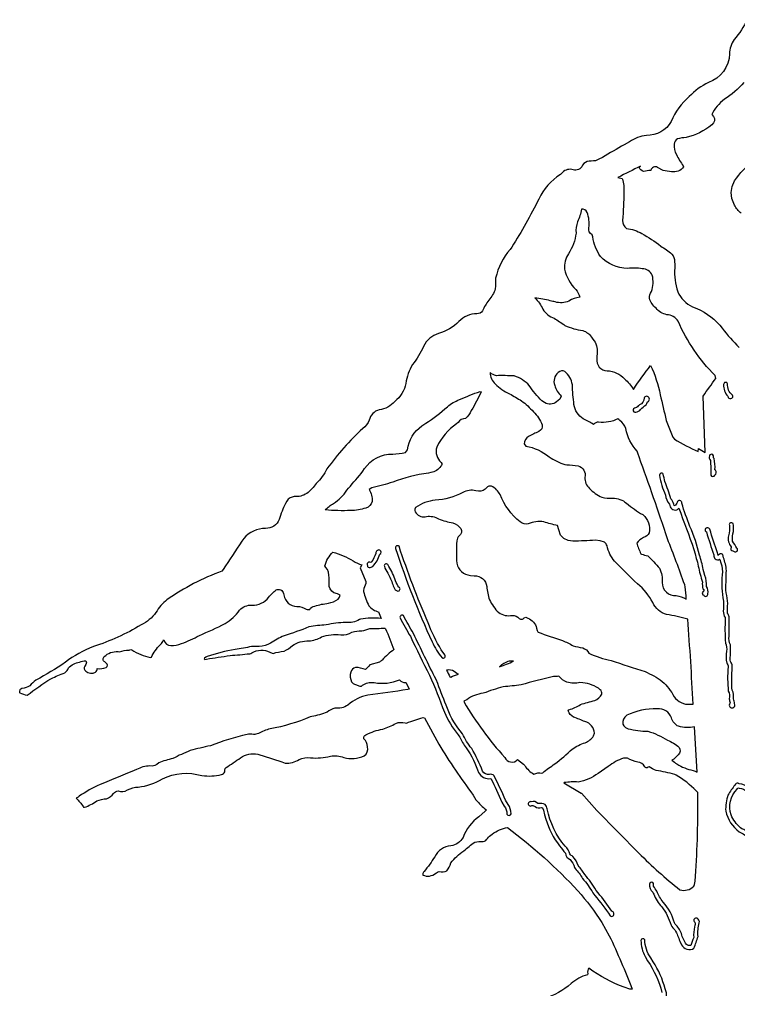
# Model space of a CAD drawing. Extents: x 0.5 to 28.5, y 0.6 to 43.4.
# Drawn here: x 0.5 to 8.19, y 32.66 to 43.03 of the extents above; entities that cross this region are included whole.
import ezdxf

# ---------------------------------------------------------------- set-up
doc = ezdxf.new("R2010")
doc.units = 0
doc.linetypes.add('0', pattern=[0])
doc.layers.add('1', color=7, linetype='0')

msp = doc.modelspace()

# ---------------------------------------------------------------- linework, layer by layer
at = {"layer": '1'}
for points in [[(8.279968, 43.030102, -0.06781), (8.140366, 42.814915, 0.150897), (8.0914, 42.661694, -0.309518), (7.865255, 42.356167, 0.084086), (7.660797, 42.206165, 0.1146), (7.46731, 41.93906, -0.277157), (7.203529, 41.790173, 0.127029), (7.020355, 41.721378), (6.965723, 41.689846, 0.011982), (6.731256, 41.553429), (6.694708, 41.534687), (6.657104, 41.518169, -0.002504), (6.568741, 41.511585, 0.195211), (6.509842, 41.453144, -0.358381), (6.405065, 41.426048, 0.273365), (6.293442, 41.382824), (6.282016, 41.373466, 0.138596), (6.051834, 41.109753, -0.024579), (5.762085, 40.595188), (5.744597, 40.570568, 0.118513), (5.589233, 40.264591, -0.00891), (5.586014, 40.148617, -0.113619), (5.514954, 40.027851, 0.053536), (5.449968, 39.914185, -0.265721), (5.389862, 39.882626, 0.205601), (5.197189, 39.799877, -0.12861), (4.979218, 39.670918, 0.220111), (4.818909, 39.533947, -0.053154), (4.701111, 39.339214, 0.10471), (4.628906, 39.137074, -0.180207), (4.511963, 38.945034, -0.175113), (4.344528, 38.854267, 0.299486), (4.237792, 38.743488, -0.153041), (4.167511, 38.656712, 0.049212), (3.785828, 38.222607, -0.080086), (3.671402, 38.068478, -0.061838), (3.569489, 37.959911, -0.150803), (3.435608, 37.927235, 0.244592), (3.357437, 37.879826), (3.340286, 37.85413, 0.031546), (3.274367, 37.683254, -0.331129), (3.129216, 37.587612), (3.096, 37.584427, 0.237836), (2.875854, 37.449944, 0.002677), (2.675872, 37.147366), (2.662521, 37.131428, 0.061609), (2.074573, 36.824986, 0.089762), (1.955902, 36.687649, -0.122907), (1.797913, 36.555004, -0.056793), (1.287262, 36.323051, 0.068992), (0.98735, 36.15514, -0.027443), (0.672958, 35.964855, 0.061224), (0.606552, 35.904636, -0.128424), (0.523148, 35.874722, 0.392494), (0.496613, 35.833141), (0.501205, 35.827915, 0.046225), (0.578613, 35.802242, -0.028726), (0.833847, 35.979351, -0.027816), (0.981123, 36.043941, 0.16979), (1.020493, 36.094997, -0.155858), (1.138749, 36.157124, -0.082556), (1.205781, 36.17062, -0.344765), (1.206116, 36.132099), (1.195101, 36.112141, 0.435729), (1.204819, 36.061161, 0.330982), (1.310818, 36.050617, 0.189399), (1.327805, 36.087399, 0.089951), (1.424527, 36.098286, 0.572679), (1.4245, 36.147327), (1.409911, 36.159653, -0.556661), (1.403961, 36.215855, -0.201624), (1.55127, 36.271442), (1.565857, 36.26701, -0.08874), (1.668393, 36.285118, 0.074254), (1.688278, 36.292431), (1.698547, 36.289845, 0.101265), (1.8974, 36.206905), (1.909866, 36.211575), (1.914993, 36.227398, -0.06161), (2.016393, 36.358013, 0.037348), (2.040664, 36.394978, 0.361758), (2.116776, 36.333431, 0.126615), (2.228646, 36.35524, 0.044418), (2.420578, 36.443546, 0.02379), (2.695419, 36.568913, 0.102728), (2.851257, 36.713741, -0.217303), (2.984619, 36.766949, 0.250647), (3.161316, 36.849697, -0.056677), (3.24263, 36.930073, -0.4962), (3.319199, 36.889622), (3.324204, 36.875065, 0.370991), (3.464951, 36.753101, -0.127845), (3.56308, 36.723286, 0.095033), (3.601457, 36.718235, -0.279631), (3.656845, 36.756092, -0.054733), (3.800809, 36.786282, 0.105989), (3.903931, 36.831577), (3.91835, 36.850018), (3.926895, 36.872639), (3.897552, 36.886349), (3.860565, 36.898724, -0.297149), (3.807953, 36.995899, 0.049759), (3.801849, 37.118969), (3.791031, 37.145924), (3.772064, 37.169254), (3.761414, 37.185535, -0.13116), (3.849503, 37.333492, -0.070613), (4.064728, 37.239147, 0.021983), (4.159119, 37.196285), (4.140015, 37.165676), (4.201294, 37.018391), (4.202408, 36.998699, 0.067162), (4.175125, 36.923931), (4.176085, 36.912128, 0.038557), (4.233521, 36.758907, 0.150534), (4.336609, 36.693562), (4.365845, 36.623341, 0.06353), (4.143951, 36.617466), (4.132446, 36.612934, -0.184499), (3.986969, 36.581509, 0.053674), (3.776871, 36.554546, 0.035481), (3.59285, 36.533512, -0.020152), (3.326341, 36.438362, 0.057352), (3.181749, 36.359016, -0.110433), (3.059967, 36.32478), (2.991165, 36.32568), (2.978409, 36.32468, -0.033808), (2.802612, 36.291821, 0.0366), (2.502584, 36.21769), (2.488741, 36.210041), (2.475647, 36.201168), (2.471664, 36.191708), (2.478989, 36.185635), (2.496125, 36.190037, 0.006331), (2.74925, 36.228725, 0.010522), (2.959335, 36.246815), (2.970657, 36.250576), (2.981705, 36.255062, -0.277753), (3.173688, 36.261883, 0.013823), (3.208908, 36.250538, -0.03054), (3.327072, 36.276028, 0.10512), (3.4151, 36.333752, -0.160587), (3.593307, 36.384113, 0.10984), (3.728058, 36.426556, -0.12627), (3.932892, 36.448788, 0.176833), (4.052902, 36.476414, -0.07817), (4.156845, 36.492085, 0.078361), (4.244707, 36.517368, 0.026418), (4.40593, 36.521252), (4.411149, 36.514622, -0.013615), (4.502106, 36.290333, 0.070631), (4.37747, 36.179352, -0.057087), (4.346222, 36.157665), (4.242218, 36.127132, -0.017807), (4.198532, 36.076832, 0.111416), (4.089516, 36.099182, 0.304897), (4.041719, 36.049618, 0.20491), (4.04878, 35.944683, 0.164379), (4.090683, 35.91692), (4.138702, 35.898289), (4.154541, 35.899372, -0.226149), (4.267746, 35.93861), (4.290756, 35.938206, 0.151463), (4.562225, 35.968906, 0.300181), (4.627899, 35.940502), (4.63089, 35.935177), (4.664749, 35.86945), (4.64978, 35.865864, -0.016263), (4.223409, 35.803562, 0.136242), (4.010114, 35.697651, -0.18046), (3.869644, 35.664852, 0.125647), (3.787003, 35.620564, -0.046699), (3.622726, 35.576038), (3.606277, 35.570454, -0.049531), (3.177353, 35.442616, 0.07316), (3.051597, 35.393547, -0.130874), (2.99881, 35.38483, 0.036498), (2.930939, 35.384304, 0.031889), (2.538895, 35.262493, 0.017919), (2.323029, 35.210438, 0.024006), (2.137436, 35.12698, 0.025986), (1.985947, 35.080395, -0.251612), (1.891406, 35.046677, 0.116285), (1.74861, 35.008739, -0.002995), (1.358443, 34.847977, 0.042196), (1.134079, 34.722095), (1.123795, 34.711834), (1.103302, 34.701328, -0.05098), (1.177673, 34.612858), (1.179993, 34.604336), (1.192215, 34.604305, 0.067452), (1.324112, 34.672222, -0.102658), (1.42807, 34.696384, 0.163759), (1.502472, 34.752544, -0.160303), (1.552399, 34.781551, 0.253242), (1.652328, 34.790279, -0.124248), (1.767044, 34.820919, 0.112629), (2.024879, 34.910248, -0.186778), (2.447845, 34.94305, 0.080775), (2.65715, 34.953754, 0.170321), (2.693479, 34.984051, -0.380529), (2.724319, 35.040592, 0.003467), (2.880614, 35.148144, -0.199917), (3.068254, 35.16563, -0.007974), (3.337097, 35.078213, 0.173142), (3.487717, 35.1161, -0.153723), (3.610703, 35.134853, 0.094191), (3.821625, 35.152088, -0.149077), (3.965271, 35.136143, 0.170059), (4.182726, 35.154716, 0.313313), (4.219528, 35.251759, 0.15612), (4.181489, 35.33847, -0.38987), (4.202499, 35.381084, -0.064987), (4.382233, 35.441296, 0.053541), (4.521995, 35.502258, -0.162905), (4.621445, 35.507854), (4.637466, 35.505779, -0.021248), (4.812683, 35.565014), (4.828613, 35.560993), (4.980301, 35.279392, 0.023182), (5.349191, 34.73587), (5.36461, 34.710522), (5.379013, 34.684582, 0.053119), (5.490753, 34.576427), (5.47789, 34.562084), (5.408188, 34.50388, 0.147089), (5.240969, 34.282505, -0.226794), (5.110413, 34.192402, 0.266173), (4.937866, 34.076344, -0.044024), (4.82369, 33.918484, 0.055269), (4.809448, 33.889118), (4.811554, 33.880077, 0.299616), (4.94918, 33.900417, -0.019509), (4.985489, 33.919651, 0.158254), (5.06839, 33.924671, 0.072105), (5.110396, 34.009609, -0.083764), (5.248016, 34.138126, -0.031739), (5.366287, 34.232151, -0.091805), (5.456681, 34.238682, 0.239709), (5.501572, 34.271, -0.137375), (5.552887, 34.316769, -0.134667), (5.716812, 34.387081, -0.045188), (6.46852, 33.710979, -0.038683), (6.725723, 33.371609), (6.80455, 33.231289, -0.019766), (7.048874, 32.661419), (7.026138, 32.658176), (6.965016, 32.680534, -0.073933), (6.584794, 32.885067, 0.19132), (6.573792, 32.828251), (6.570984, 32.812145, 0.121773), (6.396347, 32.719494, -0.11175), (6.106949, 32.559132, 0.022463)], [(8.245239, 42.357098, -0.077254), (8.035929, 42.175636, 0.111476), (7.900085, 42.011761), (7.920578, 41.990429), (7.931229, 41.969288), (7.930313, 41.947437), (7.919617, 41.925274), (7.900909, 41.90321, -0.11887), (7.626068, 41.767612, 0.047435), (7.533264, 41.752583, 0.290528), (7.500305, 41.696888, 0.171653), (7.522064, 41.584904, 0.042535), (7.596527, 41.464809), (7.597778, 41.453686, -0.303247), (7.470505, 41.400845, -0.007531), (7.380356, 41.415287), (7.322174, 41.448223, 0.4949), (7.248016, 41.416256, 0.009369), (7.171463, 41.405331, -0.258226), (7.125671, 41.447765), (7.139481, 41.459881, 0.012766), (6.898026, 41.339268), (6.896225, 41.338024), (6.943283, 41.328327), (6.947708, 41.322811, -0.083324), (6.960109, 41.184086, -0.020939), (6.945946, 40.879478, 0.234034), (6.990814, 40.795177, -0.099725), (7.152313, 40.739841, -0.053114), (7.354858, 40.606098, -0.037659), (7.475616, 40.520634, -0.165673), (7.503632, 40.442608), (7.505524, 40.4109), (7.505675, 40.372219, 0.104217), (7.537126, 40.117908, 0.185646), (7.696396, 39.958134), (7.740265, 39.937572, -0.135114), (8.013, 39.727688, 0.036904), (8.194, 39.523411, 0.053967)], [(8.217163, 40.957157, -0.119281), (8.142761, 41.044994), (8.114761, 41.114658), (8.107834, 41.180843), (8.11911, 41.243771), (8.145721, 41.303654, -0.089647), (8.348618, 41.516918, 0.032417)], [(7.417145, 32.57542, 0.132058), (7.401794, 32.663448, 0.08743), (7.273422, 32.952068), (7.248046, 32.994183, -0.138233), (7.184448, 33.188389, 0.698351), (7.143784, 33.181698, 0.135172), (7.189697, 33.009029), (7.215347, 32.963093, -0.088274), (7.368088, 32.625256, -0.073813)]]:
    msp.add_lwpolyline(points, format="xyb", dxfattribs=at)
for points in [[(6.17392, 40.021221, 0.042658), (6.009735, 40.052189, -0.075957), (6.095717, 39.931355, 0.178734), (6.214294, 39.83527, -0.025772), (6.331223, 39.757587, 0.071099), (6.52238, 39.702049, -0.176263), (6.613693, 39.63303), (6.630188, 39.610432, -0.204638), (6.674042, 39.462559), (6.672073, 39.421673), (6.671707, 39.401493, 0.449156), (6.782135, 39.273319, -0.194827), (6.968277, 39.186153, -0.086666), (7.063904, 39.073925, -0.018922), (7.247269, 39.329884, -0.059252), (7.349639, 39.016094, -0.000588), (7.414215, 38.742565), (7.483612, 38.564045), (7.501312, 38.542843, 0.03515), (7.755615, 38.407772), (7.760345, 38.442028), (7.76088, 38.441898), (7.831665, 38.399395), (7.831924, 38.402958), (7.808365, 38.997784), (7.808609, 39.002178, -0.004999), (7.944748, 39.19051), (7.936478, 39.2234, -0.095129), (7.541322, 39.802776, 0.258786), (7.419342, 39.872601, -0.169149), (7.305283, 39.94083, -0.132128), (7.234085, 40.047901, -0.142616), (7.254808, 40.121326, 0.155137), (7.264754, 40.294262, 0.296783), (7.156871, 40.364342, 0.058689), (7.000832, 40.368202, -0.204632), (6.709413, 40.494747, -0.107619), (6.628845, 40.704098), (6.622056, 40.725925, -0.347544), (6.58577, 40.801952, 0.126685), (6.568161, 40.966305, 0.301596), (6.506165, 41.000729, -0.077797), (6.465347, 40.865749, 0.096291), (6.449128, 40.746166, -0.121588), (6.367524, 40.524715, 0.165592), (6.325302, 40.36031, 0.140775), (6.447342, 40.141323, -0.099873), (6.489731, 40.059132, 0.117244), (6.373764, 40.018803, -0.191986), (6.225635, 40.009575, -0.012719)], [(5.993088, 38.83392, -0.102587), (6.08882, 38.694172, -0.348889), (6.050873, 38.624744, -0.013396), (5.941431, 38.571522, 0.245267), (5.896133, 38.489719), (5.912994, 38.465992, -0.138144), (6.162305, 38.351788, 0.067902), (6.32959, 38.269016), (6.350693, 38.26569, -0.041983), (6.471177, 38.257496, -0.393305), (6.544374, 38.132908, 0.242625), (6.593292, 38.014843, 0.093606), (6.724106, 37.920635, 0.095972), (6.839676, 37.911213, -0.186275), (6.988968, 37.856228, 0.044631), (7.162643, 37.734715, -0.291271), (7.231959, 37.537994, -0.224883), (7.171027, 37.48912, 0.109728), (7.097977, 37.42934, 0.039857), (7.143311, 37.315601), (7.148758, 37.311993, 0.022195), (7.217851, 37.293949, -0.011385), (7.342834, 37.160595, -0.130001), (7.369736, 37.007671, 0.423036), (7.51949, 36.868351, -0.095604), (7.626358, 36.83086), (7.628265, 36.833157, 0.004833), (7.617203, 36.962605), (7.611374, 36.985348, 0.007839), (7.427461, 37.474796, 0.007206), (7.123529, 38.351501), (7.113636, 38.38166), (7.103881, 38.411869, -0.147018), (6.981469, 38.654972, 0.171943), (6.916371, 38.740547, -0.026894), (6.897079, 38.760494, -0.163866), (6.690811, 38.72356, 0.222337), (6.635406, 38.699261, 0.031203), (6.527084, 38.758289, -0.224206), (6.42749, 38.911663, -0.019826), (6.410189, 39.123131, 0.180312), (6.329993, 39.266357, 0.330739), (6.259773, 39.253738, 0.332582), (6.221282, 39.116192, 0.131854), (6.291077, 39.002377), (6.274719, 38.970348), (6.239792, 38.939732, -0.314005), (6.113327, 38.932003), (6.084763, 38.951427, -0.054113), (5.949295, 39.113964, 0.134606), (5.788528, 39.217754, 0.016056), (5.597007, 39.220257, -0.165474), (5.531097, 39.253071, 0.228895), (5.5851, 39.133144, 0.092248), (5.7377, 39.026562, -0.004928), (5.867096, 38.951839, -0.051165)], [(8.104767, 38.975788, 0.652071), (8.120987, 39.012554, -0.244757), (8.070571, 39.133923, 0.854117), (8.027833, 39.126499, 0.212482), (8.073609, 38.999615, 0.484604)], [(3.766158, 37.784481, -0.080279), (3.856798, 37.85424, 0.102602), (3.998259, 37.995026, -0.011035), (4.151733, 38.173306), (4.168213, 38.200165), (4.186134, 38.226082, -0.249034), (4.488311, 38.382771, 0.027716), (4.623856, 38.398678), (4.64772, 38.428959, -0.217249), (4.800841, 38.682972), (4.841354, 38.712353, 0.051639), (5.073416, 38.888775, -0.082844), (5.203193, 38.963989, -0.021943), (5.4245, 39.051769), (5.43428, 39.047764, -0.038463), (5.328995, 38.848888, -0.116573), (5.267303, 38.761089, 0.262579), (5.188263, 38.720211), (5.171188, 38.705601, 0.132761), (4.960178, 38.456558, 0.295285), (5.006989, 38.291706, -0.423117), (5.003695, 38.252518, -0.223366), (4.897209, 38.185169), (4.870339, 38.1786, 0.059498), (4.489745, 38.082409, -0.035353), (4.265961, 38.021549), (4.238113, 38.004025, -0.13582), (4.268295, 37.875549, -0.296584), (4.200787, 37.805275, -0.097565), (4.039992, 37.778938, -0.035806)], [(7.115372, 38.896328, -0.218323), (7.074739, 38.87328, 1.035805), (7.08989, 38.829647, 0.191011), (7.140362, 38.860226, -0.01677), (7.198013, 38.907955), (7.20752, 38.922489), (7.214508, 38.94038, 1.293824), (7.179794, 38.989231), (7.177671, 38.983295, -0.309946), (7.128142, 38.907936, 0.027687)], [(7.918655, 38.352917, 1.000179), (7.875947, 38.363094, 0.286474), (7.88739, 38.314167, -0.016092), (7.890442, 38.157803, 0.704738), (7.934709, 38.155361, 0.348246), (7.94136, 38.210537), (7.93457, 38.214153, 0.078223), (7.925354, 38.336369, -0.374487)], [(7.755981, 37.18317, 0.017465), (7.801224, 37.010616, 0.097616), (7.806794, 36.939526, -0.701353), (7.804395, 36.907825, 0.563547), (7.816255, 36.872143, 0.857341), (7.859207, 36.887493, 0.206997), (7.845122, 36.965626, 0.118323), (7.82634, 37.084675), (7.816284, 37.121906), (7.807373, 37.148975, 0.062413), (7.768845, 37.30164, 0.051963), (7.668177, 37.607254, -0.023381), (7.580551, 37.857876, 0.931555), (7.532007, 37.865524, 0.03794), (7.509674, 37.826801, -0.3998), (7.494812, 37.846714, 0.119911), (7.461655, 37.904453, 0.027026), (7.400375, 38.087765, -0.009181), (7.382111, 38.168476, 0.778993), (7.34169, 38.155003, 0.057267), (7.404891, 37.943851, 0.155668), (7.44954, 37.845585, 0.480538), (7.526309, 37.785427, 0.164672), (7.547956, 37.804947, -0.008465), (7.709054, 37.362106), (7.72223, 37.314293), (7.733856, 37.266079, -0.07715)], [(5.478912, 38.007412, -0.260452), (5.379089, 37.989498, 0.18152), (5.23703, 37.970211, -0.109383), (4.943695, 37.889317, 0.129887), (4.733489, 37.809383, 0.409239), (4.738861, 37.749401, 0.304038), (4.849792, 37.714642, -0.187713), (4.97879, 37.688137, 0.038537), (5.13303, 37.645287, -0.161882), (5.218501, 37.585571, -0.369662), (5.198853, 37.508007, 0.211356), (5.174988, 37.452938, 0.044204), (5.174042, 37.213634, 0.331993), (5.319626, 37.085094), (5.360229, 37.080738, -0.389212), (5.494446, 36.967083, 0.045116), (5.523314, 36.824665, 0.094847), (5.622421, 36.68652, 0.198901), (5.76743, 36.656773, -0.229261), (5.842606, 36.622684, 0.483054), (5.893753, 36.632244), (5.910812, 36.638584), (5.935059, 36.626614, -0.255132), (6.026352, 36.519733), (6.033691, 36.496494), (6.039032, 36.482388), (6.045593, 36.478802, 0.018748), (6.304413, 36.387432, -0.039945), (6.417679, 36.332241, 0.021164), (6.520782, 36.308575, -0.19958), (6.587067, 36.251949, 0.054045), (6.823564, 36.173847, -0.00186), (7.187318, 36.05505, -0.06145), (7.37117, 35.951443, -0.08848), (7.498437, 35.786652, 0.261252), (7.6716, 35.706554), (7.70163, 35.707561, 0.005809), (7.644302, 36.618069, 0.019654), (7.41819, 36.666428, -0.212918), (7.270325, 36.793522, 0.100839), (7.106582, 36.994968, -0.013513), (6.862279, 37.235954, -0.116676), (6.780652, 37.400043, 0.168637), (6.752579, 37.439838), (6.708145, 37.455921), (6.655457, 37.461102, -0.011029), (6.416809, 37.449841), (6.363785, 37.458302), (6.318893, 37.478977), (6.28476, 37.51572), (6.264282, 37.572392), (6.249878, 37.61771, -0.023484), (6.104324, 37.657627, 0.132346), (5.938324, 37.636318, -0.259396), (5.852675, 37.656261, -0.132506), (5.636585, 37.94817, 0.164165), (5.545189, 38.039146, 0.281666), (5.493332, 38.021152)], [(7.857269, 37.592075, 0.947206), (7.844026, 37.549282, 0.013541), (7.92401, 37.302952, 0.661636), (7.983932, 37.256802), (7.986435, 37.253155), (7.997559, 37.21777, -0.129895), (8.012161, 37.09174, 0.072689), (8.026608, 36.808758, -0.043212), (8.024384, 36.701771, 0.166), (8.044418, 36.633183), (8.044998, 36.627247, 0.02834), (8.04709, 36.3615, -0.158751), (8.058334, 36.272907, 0.076731), (8.060745, 36.146458, -0.198941), (8.0755, 36.105137, 0.044656), (8.077897, 35.847538, -0.166763), (8.087953, 35.764385, 0.086862), (8.09796, 35.722103), (8.093266, 35.714428, 0.70062), (8.127331, 35.66777, 0.42299), (8.144812, 35.714409, 0.051751), (8.131959, 35.763897, 0.159173), (8.120789, 35.857021, -0.06675), (8.11623, 35.961506, 0.001892), (8.118102, 36.12785, 0.093929), (8.101196, 36.163898, -0.097834), (8.101647, 36.22596, 0.032736), (8.099914, 36.342167, -0.140322), (8.086502, 36.434364, -0.002272), (8.087524, 36.641735, 0.06883), (8.070541, 36.677166, -0.061636), (8.071762, 36.783619, 0.036799), (8.055267, 36.898129, -0.059735), (8.054337, 37.013649, 0.015395), (8.056366, 37.173893, -0.007216), (8.017914, 37.307537, 0.459361), (7.969967, 37.299351), (7.96779, 37.298977, 0.122404), (7.96286, 37.326023, -0.031485), (7.881882, 37.57983, 0.15685)], [(8.133759, 37.552876, 0.065368), (8.12912, 37.637875, 0.817352), (8.088958, 37.621395, -0.117121), (8.078477, 37.507626, 0.22236), (8.109192, 37.388638), (8.109678, 37.384167, 0.652376), (8.127579, 37.346127), (8.134277, 37.3438), (8.140869, 37.341221, 0.929909), (8.170349, 37.376331, -0.024417), (8.124359, 37.452068, -0.135095)], [(4.322983, 37.349804, 0.317382), (4.307434, 37.319454, -0.09006), (4.25914, 37.227299), (4.251265, 37.221897, 0.839251), (4.218142, 37.189869, 0.478656), (4.246384, 37.167294), (4.274307, 37.181431, 0.130855), (4.35051, 37.31184, 1.197535), (4.32724, 37.351101)], [(5.044479, 36.235828), (5.007828, 36.287388, -0.043114), (4.866314, 36.578377, -0.019206), (4.555961, 37.395386, 0.809971), (4.518967, 37.373562, 0.02841), (4.909585, 36.374264, 0.048991), (5.016213, 36.202915, 0.854957)], [(4.555328, 36.959003, -0.093984), (4.52002, 37.026134, 0.055648), (4.445724, 37.180363), (4.441391, 37.193279, 0.949766), (4.399078, 37.181835, 0.091329), (4.435839, 37.109089, -0.060949), (4.489161, 36.986034, 0.02066), (4.514287, 36.930222, -0.006022), (4.544657, 36.916306, 0.776553)], [(5.694275, 34.681835, 0.01492), (5.57301, 34.940819, 0.307411), (5.522888, 34.956882, -0.318818), (5.449203, 34.991962, 0.037542), (5.333282, 35.233746, -0.062334), (5.234146, 35.390919, -0.091512), (5.0739, 35.66238, -0.01076), (4.971244, 35.92691), (4.951659, 35.97131, -0.005029), (4.711121, 36.463276, -0.010669), (4.602601, 36.653942, 0.788923), (4.567947, 36.628956, 0.018068), (4.677231, 36.433323, 0.008261), (4.881866, 36.017414, -0.017154), (5.041161, 35.623287, 0.077231), (5.187884, 35.380871, -0.032143), (5.251114, 35.270077, -0.090487), (5.395172, 35.00436), (5.40686, 34.978374, 0.35307), (5.538422, 34.91328), (5.539413, 34.912373, -0.014819), (5.656189, 34.659992), (5.681413, 34.618031, -0.153556), (5.710876, 34.531788, 0.766103), (5.75406, 34.535839, 0.166561), (5.722733, 34.634388)], [(5.734283, 36.166332, 0.14151), (5.629745, 36.106182, 0.039159), (5.781296, 36.168156, 0.044303)], [(5.146774, 36.056995, 0.219207), (5.064392, 36.069309, 0.003701), (5.099716, 35.999874), (5.108948, 35.997288, -0.040485), (5.19281, 36.027233), (5.175568, 36.036587)], [(5.885834, 35.065617), (5.900604, 35.051373, 0.113782), (5.997833, 34.95927, -0.16975), (6.084106, 34.969761), (6.093079, 34.973652, -0.026392), (6.222, 35.068104, 0.022609), (6.409286, 35.227566, -0.086451), (6.545932, 35.294769, 0.141517), (6.637512, 35.36713), (6.645202, 35.396465, 0.339841), (6.544734, 35.521053, 0.009049), (6.421877, 35.56884, -0.187404), (6.366287, 35.63567), (6.373627, 35.64764, 0.083447), (6.497559, 35.703274, -0.021887), (6.650206, 35.747181, 0.189275), (6.724041, 35.815842, 0.279791), (6.709137, 35.861942, 0.145305), (6.521153, 35.93552), (6.491623, 35.937534, -0.108122), (6.352615, 35.942341, -0.117888), (6.266785, 36.005787, -0.017535), (6.208479, 36.004536, 0.002882), (5.861877, 35.91515, -0.017004), (5.670288, 35.892551, 0.024744), (5.456543, 35.823872, 0.126446), (5.280033, 35.755337), (5.264378, 35.747158), (5.248367, 35.739697), (5.251129, 35.728504, 0.047759), (5.686752, 35.137836, 0.534791), (5.824768, 35.114506)], [(7.52742, 35.068562, 0.082338), (7.700938, 34.997913, -0.009986), (7.745317, 34.981758, -0.003017), (7.716019, 35.46365, -0.103821), (7.546265, 35.470577, -0.240199), (7.471313, 35.560772, 0.33887), (7.317276, 35.65694, 0.117781), (6.990901, 35.588261, 0.276636), (6.948181, 35.495312), (6.959549, 35.474041), (6.979645, 35.457577), (7.006531, 35.445255, 0.054154), (7.218033, 35.417912, -0.067844), (7.4272, 35.323231, -0.080196), (7.55218, 35.245132, -0.380108), (7.542694, 35.166851, -0.072604), (7.475235, 35.10783, 0.01608)], [(7.121017, 34.114491, 0.027525), (7.559525, 33.722683, 0.27301), (7.707825, 33.75964), (7.716568, 33.778202), (7.722733, 33.813915), (7.728334, 33.867054, 0.018608), (7.752091, 34.763485), (7.732986, 34.77998, 0.069524), (7.521484, 34.948483), (7.50531, 34.955723, 0.022293), (7.307867, 34.999519, -0.090505), (7.23053, 35.03735), (7.21965, 35.034786, -0.549071), (7.183547, 35.038494, 0.245862), (7.109451, 35.08897, -0.101658), (7.000137, 35.130421, -0.058717), (6.958038, 35.131306, 0.077564), (6.793854, 35.041714), (6.721619, 34.991787), (6.685684, 34.967396, -0.120335), (6.473099, 34.874271, 0.053735), (6.322872, 34.868511), (6.319839, 34.867565), (6.504761, 34.75655), (6.506454, 34.755184), (6.673065, 34.569462)], [(8.181915, 34.861706, 0.396075), (8.148956, 34.841312, 0.040068), (8.074356, 34.735844, 0.102706), (8.050354, 34.563358, 0.177324), (8.195099, 34.341694, -0.128449), (8.295775, 34.265942, 0.87704), (8.328782, 34.296658, 0.377115), (8.265847, 34.353096, 0.06387), (8.222639, 34.375977), (8.208074, 34.38588, -0.101215), (8.106968, 34.52319, -0.273598), (8.171219, 34.798489, -0.450843), (8.193909, 34.810894, -0.173756), (8.282014, 34.769905, 1.147213), (8.299316, 34.811115, 0.150388), (8.192993, 34.857018), (8.187399, 34.85923)], [(6.851837, 33.471218, 0.334094), (6.832291, 33.494228, 0.03437), (6.684479, 33.689228), (6.66452, 33.716496, 0.041221), (6.543686, 33.884815, 0.033322), (6.472931, 33.980442, 0.09113), (6.416595, 34.078403, -0.107283), (6.382248, 34.10603, 0.176316), (6.33345, 34.187977, -0.127617), (6.142047, 34.587006, 0.05112), (6.120499, 34.634907, 0.138121), (6.041946, 34.643948, 0.309363), (5.969757, 34.664417, 1.634397), (5.976469, 34.622749, -0.254195), (6.012844, 34.611839, 0.240744), (6.078583, 34.602512), (6.090149, 34.600613), (6.099823, 34.57439), (6.112525, 34.525406), (6.126804, 34.476856, 0.093788), (6.273884, 34.191387, 0.006854), (6.335298, 34.113377, 0.284883), (6.386719, 34.046169, -0.087576), (6.432983, 33.961918), (6.440323, 33.949871, -0.049209), (6.518936, 33.843983, -0.042086), (6.62973, 33.689579), (6.650726, 33.661037, -0.026942), (6.815475, 33.443462, 0.798779)], [(7.279861, 33.676311, 0.097897), (7.366681, 33.540306, -0.086856), (7.465387, 33.344902, 0.114241), (7.507233, 33.292728, -0.045899), (7.558868, 33.172733), (7.578308, 33.13509, 0.465129), (7.71077, 33.097797, 0.028711), (7.75386, 33.223576, -0.094897), (7.767988, 33.36768, 0.313266), (7.743833, 33.418369), (7.736322, 33.419525, 0.84271), (7.720413, 33.377277, -0.197763), (7.715951, 33.327553, 0.053251), (7.70752, 33.212017, 0.033995), (7.675674, 33.127651, -0.278245), (7.630386, 33.138493, -0.092265), (7.575629, 33.254128, 0.113401), (7.50869, 33.356426), (7.502194, 33.368195, 0.111429), (7.382033, 33.591167, -0.092468), (7.31395, 33.70673, -0.017869), (7.278549, 33.759991), (7.277481, 33.768032), (7.278472, 33.777882, 1.027562), (7.234986, 33.784191, 0.247254), (7.269415, 33.695839, -0.045444)]]:
    msp.add_lwpolyline(points, format="xyb", close=True, dxfattribs=at)

doc.saveas('drawing.dxf')
